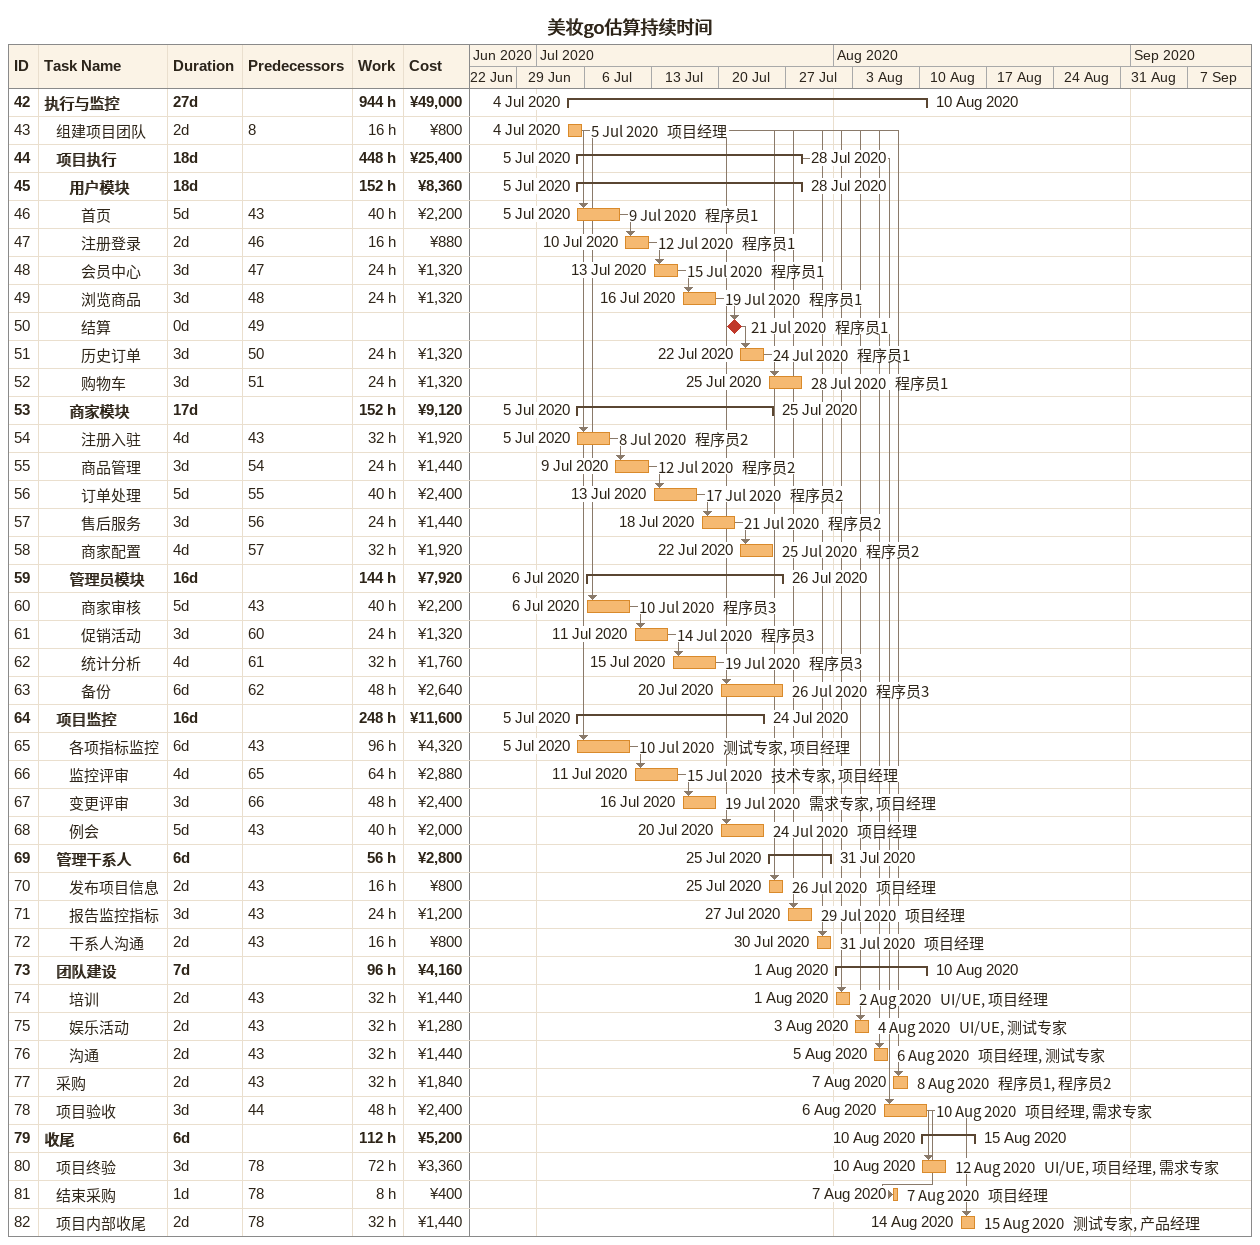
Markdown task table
美妆go估算持续时间

| ID | Level | Task | Duration | Start | Finish | Predecessors | Resources | Work (h) | Cost (¥) |
|---|---|---|---|---|---|---|---|---|---|
| 42 | 1 | **执行与监控** | 27d | 2020-07-04 | 2020-08-10 |  |  | 944 | 49000 |
| 43 | 2 | 组建项目团队 | 2d | 2020-07-04 | 2020-07-05 | 8 | 项目经理 | 16 | 800 |
| 44 | 2 | **项目执行** | 18d | 2020-07-05 | 2020-07-28 |  |  | 448 | 25400 |
| 45 | 3 | **用户模块** | 18d | 2020-07-05 | 2020-07-28 |  |  | 152 | 8360 |
| 46 | 4 | 首页 | 5d | 2020-07-05 | 2020-07-09 | 43 | 程序员1 | 40 | 2200 |
| 47 | 4 | 注册登录 | 2d | 2020-07-10 | 2020-07-12 | 46 | 程序员1 | 16 | 880 |
| 48 | 4 | 会员中心 | 3d | 2020-07-13 | 2020-07-15 | 47 | 程序员1 | 24 | 1320 |
| 49 | 4 | 浏览商品 | 3d | 2020-07-16 | 2020-07-19 | 48 | 程序员1 | 24 | 1320 |
| 50 | 4 | 结算 | 0d | 2020-07-21 | 2020-07-21 | 49 | 程序员1 |  |  |
| 51 | 4 | 历史订单 | 3d | 2020-07-22 | 2020-07-24 | 50 | 程序员1 | 24 | 1320 |
| 52 | 4 | 购物车 | 3d | 2020-07-25 | 2020-07-28 | 51 | 程序员1 | 24 | 1320 |
| 53 | 3 | **商家模块** | 17d | 2020-07-05 | 2020-07-25 |  |  | 152 | 9120 |
| 54 | 4 | 注册入驻 | 4d | 2020-07-05 | 2020-07-08 | 43 | 程序员2 | 32 | 1920 |
| 55 | 4 | 商品管理 | 3d | 2020-07-09 | 2020-07-12 | 54 | 程序员2 | 24 | 1440 |
| 56 | 4 | 订单处理 | 5d | 2020-07-13 | 2020-07-17 | 55 | 程序员2 | 40 | 2400 |
| 57 | 4 | 售后服务 | 3d | 2020-07-18 | 2020-07-21 | 56 | 程序员2 | 24 | 1440 |
| 58 | 4 | 商家配置 | 4d | 2020-07-22 | 2020-07-25 | 57 | 程序员2 | 32 | 1920 |
| 59 | 3 | **管理员模块** | 16d | 2020-07-06 | 2020-07-26 |  |  | 144 | 7920 |
| 60 | 4 | 商家审核 | 5d | 2020-07-06 | 2020-07-10 | 43 | 程序员3 | 40 | 2200 |
| 61 | 4 | 促销活动 | 3d | 2020-07-11 | 2020-07-14 | 60 | 程序员3 | 24 | 1320 |
| 62 | 4 | 统计分析 | 4d | 2020-07-15 | 2020-07-19 | 61 | 程序员3 | 32 | 1760 |
| 63 | 4 | 备份 | 6d | 2020-07-20 | 2020-07-26 | 62 | 程序员3 | 48 | 2640 |
| 64 | 2 | **项目监控** | 16d | 2020-07-05 | 2020-07-24 |  |  | 248 | 11600 |
| 65 | 3 | 各项指标监控 | 6d | 2020-07-05 | 2020-07-10 | 43 | 测试专家, 项目经理 | 96 | 4320 |
| 66 | 3 | 监控评审 | 4d | 2020-07-11 | 2020-07-15 | 65 | 技术专家, 项目经理 | 64 | 2880 |
| 67 | 3 | 变更评审 | 3d | 2020-07-16 | 2020-07-19 | 66 | 需求专家, 项目经理 | 48 | 2400 |
| 68 | 3 | 例会 | 5d | 2020-07-20 | 2020-07-24 | 43 | 项目经理 | 40 | 2000 |
| 69 | 2 | **管理干系人** | 6d | 2020-07-25 | 2020-07-31 |  |  | 56 | 2800 |
| 70 | 3 | 发布项目信息 | 2d | 2020-07-25 | 2020-07-26 | 43 | 项目经理 | 16 | 800 |
| 71 | 3 | 报告监控指标 | 3d | 2020-07-27 | 2020-07-29 | 43 | 项目经理 | 24 | 1200 |
| 72 | 3 | 干系人沟通 | 2d | 2020-07-30 | 2020-07-31 | 43 | 项目经理 | 16 | 800 |
| 73 | 2 | **团队建设** | 7d | 2020-08-01 | 2020-08-10 |  |  | 96 | 4160 |
| 74 | 3 | 培训 | 2d | 2020-08-01 | 2020-08-02 | 43 | UI/UE, 项目经理 | 32 | 1440 |
| 75 | 3 | 娱乐活动 | 2d | 2020-08-03 | 2020-08-04 | 43 | UI/UE, 测试专家 | 32 | 1280 |
| 76 | 3 | 沟通 | 2d | 2020-08-05 | 2020-08-06 | 43 | 项目经理, 测试专家 | 32 | 1440 |
| 77 | 2 | 采购 | 2d | 2020-08-07 | 2020-08-08 | 43 | 程序员1, 程序员2 | 32 | 1840 |
| 78 | 2 | 项目验收 | 3d | 2020-08-06 | 2020-08-10 | 44 | 项目经理, 需求专家 | 48 | 2400 |
| 79 | 1 | **收尾** | 6d | 2020-08-10 | 2020-08-15 |  |  | 112 | 5200 |
| 80 | 2 | 项目终验 | 3d | 2020-08-10 | 2020-08-12 | 78 | UI/UE, 项目经理, 需求专家 | 72 | 3360 |
| 81 | 2 | 结束采购 | 1d | 2020-08-07 | 2020-08-07 | 78 | 项目经理 | 8 | 400 |
| 82 | 2 | 项目内部收尾 | 2d | 2020-08-14 | 2020-08-15 | 78 | 测试专家, 产品经理 | 32 | 1440 |
